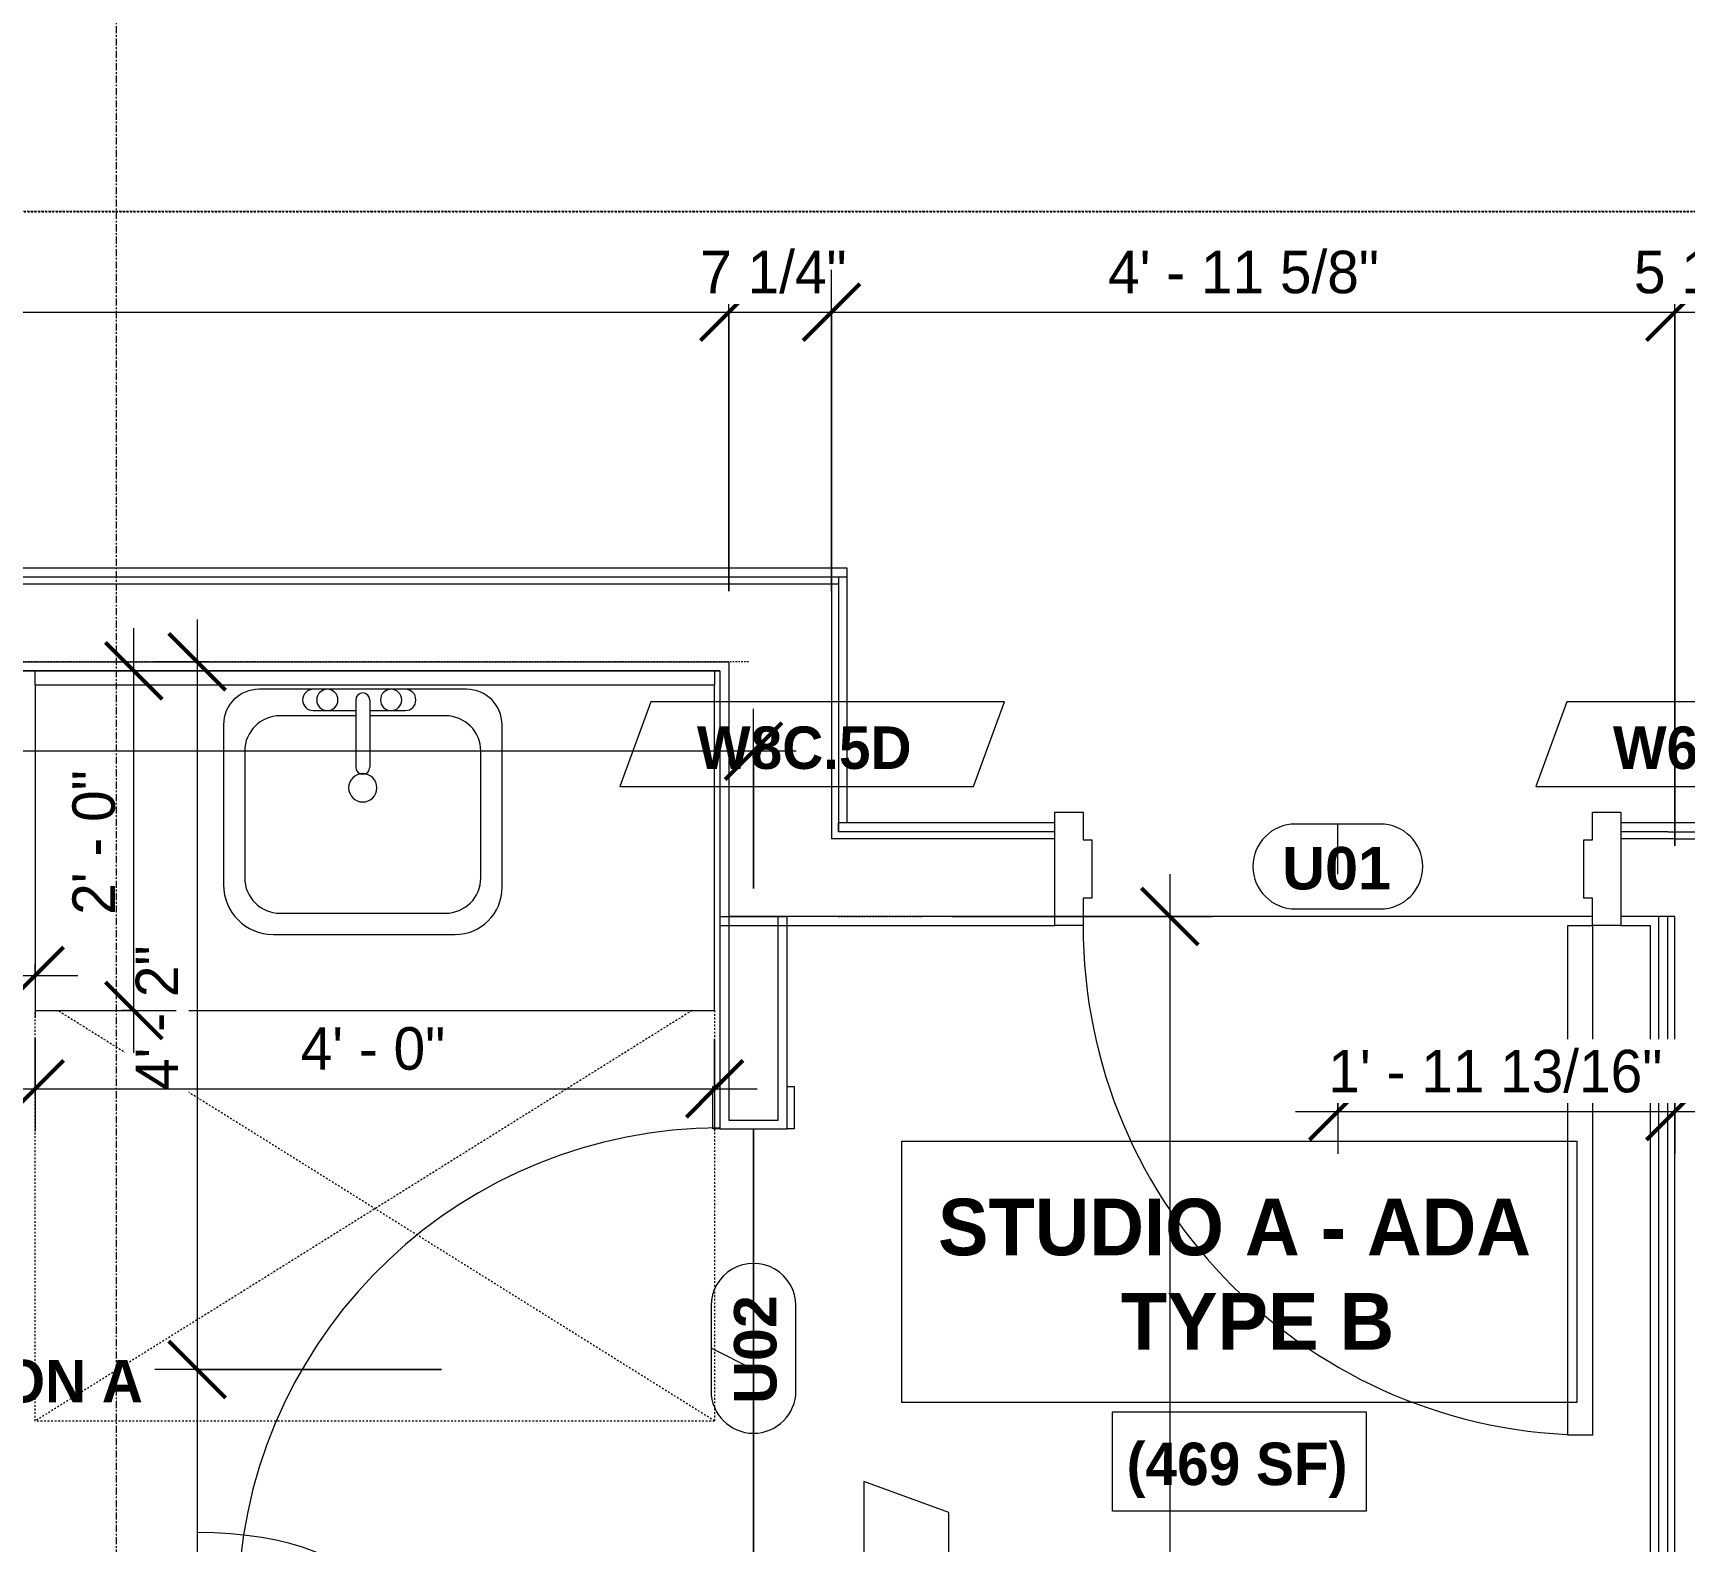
# Model space of a CAD drawing. Header units: inches. Extents: x -4058 to -1781, y 9814 to 12264.
# Drawn here: x -2833.2 to -2716.5, y 11579.1 to 11685.7 of the extents above; entities that cross this region are included whole.
import ezdxf

# ---------------------------------------------------------------- set-up
doc = ezdxf.new("R2010")
doc.units = ezdxf.units.IN
doc.header["$MEASUREMENT"] = 0
for name, pattern in [('Aligning Line 1_8_', [0.25, 0.125, -0.125]), ('Dash', [0.25, 0.125, -0.125]), ('Dash 3_32_', [0.1875, 0.09375, -0.09375]), ('Dash_2_', [0.25, 0.125, -0.125]), ('Grid Line 1_2_', [0.875, 0.5, -0.125, 0.125, -0.125])]:
    doc.linetypes.add(name, pattern=pattern)
for name, color, linetype, lineweight in [('0-1', 7, 'Continuous', 5), ('0-2', 7, 'Continuous', 9), ('A-ANNO-DIMS', 211, 'Continuous', 9), ('A-ANNO-DIMS-32', 211, 'Continuous', 9), ('A-AREA-IDEN', 2, 'Continuous', 9), ('A-DETL-1', 90, 'Dash 3_32_', 9), ('A-DOOR-1', 7, 'Continuous', 9), ('A-DOOR-2', 31, 'Continuous', 9), ('A-DOOR-FRAM-1', 7, 'Continuous', 9), ('A-DOOR-IDEN', 31, 'Continuous', 9), ('A-FLOR-2', 192, 'Continuous', 9), ('A-GENM', 5, 'Continuous', 9), ('A-GENM-2', 147, 'Dash', 9), ('A-WALL-1', 7, 'Continuous', 9), ('A-WALL-2', 113, 'Continuous', 9), ('A-WALL-IDEN', 211, 'Continuous', 9), ('G-ANNO-SYMB', 111, 'Aligning Line 1_8_', 9), ('I-WALL-3', 7, 'Continuous', 9), ('P-SANR-FIXT', 6, 'Continuous', 9), ('Q-CASE', 31, 'Continuous', 9), ('S-GRID-1', 1, 'Grid Line 1_2_', 9)]:
    doc.layers.add(name, color=color, linetype=linetype, lineweight=lineweight)
doc.layers.add('0-3', color=250, linetype='Dash_2_')
doc.styles.add('Arial_B', font='arialbd.ttf', dxfattribs={"height": 3})
doc.styles.add('Century Gothic', font='ufonts.com_century-gothic.ttf', dxfattribs={"height": 3})
doc.styles.add('Century Gothic_B', font='GOTHICB.TTF', dxfattribs={"height": 4})
doc.styles.add('Century Gothic_B_1', font='GOTHICB.TTF', dxfattribs={"height": 3})
doc.dimstyles.new('MARKETING_DIMENSION', dxfattribs={"dimscale": 12, "dimtxt": 3.132505, "dimasz": 0.333333, "dimexe": 0.25, "dimexo": 0.166667, "dimgap": 0.041667, "dimtad": 1, "dimdec": 4, "dimrnd": 0.0625, "dimzin": 3, "dimdsep": 46, "dimlunit": 4, "dimtxsty": 'Century Gothic', "dimblk1": 'OBLIQUE', "dimblk2": 'OBLIQUE', "dimsah": 1, "dimcen": 0.09, "dimdle": 0.25, "dimazin": 0, "dimtfac": 1, "dimtdec": 4, "dimtix": 1, "dimtmove": 0, "dimatfit": 3, "dimfxl": 1, "dimtvp": 1, "dimtfill": 1, "dimfrac": 2, "dimtolj": 1, "dimtzin": 0, "dimarcsym": 2})
doc.dimstyles.new('THE_DIMENSION_STRING', dxfattribs={"dimscale": 12, "dimtxt": 3.132505, "dimasz": 0.333333, "dimexe": 0.25, "dimexo": 0.166667, "dimgap": 0.041667, "dimtad": 1, "dimdec": 4, "dimrnd": 0.0625, "dimzin": 3, "dimdsep": 46, "dimlunit": 4, "dimtxsty": 'Century Gothic', "dimblk1": 'OBLIQUE', "dimblk2": 'OBLIQUE', "dimsah": 1, "dimcen": 0.09, "dimdle": 0.25, "dimazin": 0, "dimtfac": 1, "dimtdec": 4, "dimtix": 1, "dimtmove": 0, "dimatfit": 3, "dimfxl": 1, "dimtvp": 1, "dimtfill": 1, "dimfrac": 2, "dimtolj": 1, "dimtzin": 0, "dimarcsym": 2})
doc.dimstyles.new('THE_DIMENSION_STRING_1', dxfattribs={"dimscale": 12, "dimtxt": 3.132505, "dimasz": 0.333333, "dimexe": 0.25, "dimexo": 0.166667, "dimgap": 0.041667, "dimtad": 1, "dimdec": 4, "dimrnd": 0.0625, "dimzin": 3, "dimdsep": 46, "dimlunit": 4, "dimtxsty": 'Century Gothic', "dimblk1": 'OBLIQUE', "dimblk2": 'OBLIQUE', "dimsah": 1, "dimcen": 0.09, "dimdle": 0.25, "dimazin": 0, "dimtfac": 1, "dimtdec": 4, "dimtix": 1, "dimtmove": 1, "dimatfit": 3, "dimfxl": 1, "dimtvp": 1, "dimtfill": 1, "dimfrac": 2, "dimtolj": 1, "dimtzin": 0, "dimarcsym": 2})
doc.dimstyles.new('THE_DIMENSION_STRING_2', dxfattribs={"dimscale": 12, "dimtxt": 3.132505, "dimasz": 0.333333, "dimexe": 0.25, "dimexo": 0.166667, "dimgap": 0.041667, "dimtad": 1, "dimdec": 4, "dimrnd": 0.0625, "dimzin": 3, "dimdsep": 46, "dimlunit": 4, "dimtxsty": 'Century Gothic', "dimblk1": 'OBLIQUE', "dimblk2": 'OBLIQUE', "dimsah": 1, "dimcen": 0.09, "dimdle": 0.25, "dimazin": 0, "dimtfac": 1, "dimtdec": 4, "dimtix": 1, "dimtmove": 0, "dimatfit": 3, "dimfxl": 1, "dimtvp": 1, "dimtfill": 1, "dimfrac": 2, "dimtolj": 1, "dimtzin": 0, "dimarcsym": 2})
doc.dimstyles.new('THE_DIMENSION_STRING_3', dxfattribs={"dimscale": 12, "dimtxt": 3.132505, "dimasz": 0.333333, "dimexe": 0.25, "dimexo": 0.166667, "dimgap": 0.041667, "dimtad": 1, "dimdec": 4, "dimrnd": 0.0625, "dimzin": 3, "dimdsep": 46, "dimlunit": 4, "dimtxsty": 'Century Gothic', "dimblk1": 'OBLIQUE', "dimblk2": 'OBLIQUE', "dimsah": 1, "dimcen": 0.09, "dimdle": 0.25, "dimazin": 0, "dimtfac": 1, "dimtdec": 4, "dimtix": 1, "dimtmove": 0, "dimatfit": 3, "dimfxl": 1, "dimtvp": 1, "dimtfill": 1, "dimfrac": 2, "dimtolj": 1, "dimtzin": 0, "dimarcsym": 2})

# ---------------------------------------------------------------- blocks, each defined once
blk = doc.blocks.new('HOLLOW METAL - UNIT DOOR-2191977-UNIT PLANS - 1ST FLOOR')
at = {"layer": 'A-DOOR-1'}
for p, q in [((16.25, -3.875), (18, -3.875)), ((16.25, -39.875), (16.25, -3.875)), ((18, -3.875), (18, -39.875)), ((18, -39.875), (16.25, -39.875))]:
    blk.add_line(p, q, dxfattribs=at)
blk.add_arc((18, -3.875), 36, 180, 270, dxfattribs=at)
at = {"layer": 'A-DOOR-FRAM-1'}
for p, q in [((-20, 4.125), (-18, 4.125)), ((-20, -3.875), (-20, 4.125)), ((-18, 4.125), (-18, 2.1875)), ((18, 4.125), (20, 4.125)), ((18, 2.1875), (18, 4.125)), ((20, 4.125), (20, -3.875)), ((-18, 2.1875), (-17.375, 2.1875)), ((-17.375, 2.1875), (-17.375, -1.9375)), ((17.375, 2.1875), (18, 2.1875)), ((17.375, -1.9375), (17.375, 2.1875)), ((-18, -1.9375), (-18, -3.875)), ((-17.375, -1.9375), (-18, -1.9375)), ((18, -1.9375), (17.375, -1.9375)), ((18, -3.875), (18, -1.9375)), ((-18, -3.875), (-20, -3.875)), ((20, -3.875), (18, -3.875))]:
    blk.add_line(p, q, dxfattribs=at)
blk = doc.blocks.new('CTR - 1st Phase - Common Walls_rvt-1-UNIT PLANS - 1ST FLOOR')
at = {"layer": 'A-WALL-1'}
for p, q in [((-2912.07, 11647.24), (-2784.7, 11647.24)), ((-2912.07, 11646.74), (-2784.7, 11646.74)), ((-2784.7, 11647.24), (-2776.32, 11647.24)), ((-2784.7, 11646.74), (-2784.07, 11646.74)), ((-2784.07, 11646.74), (-2776.82, 11646.74)), ((-2776.82, 11646.74), (-2776.32, 11646.74)), ((-2776.82, 11646.74), (-2776.82, 11628.74)), ((-2776.32, 11647.24), (-2775.7, 11647.24)), ((-2776.32, 11647.24), (-2776.32, 11646.74)), ((-2776.32, 11647.24), (-2776.32, 11646.74)), ((-2776.32, 11646.74), (-2776.32, 11629.86)), ((-2912.07, 11641.24), (-2784.7, 11641.24)), ((-2784.7, 11641.24), (-2784.07, 11641.24)), ((-2784.07, 11641.24), (-2784.07, 11623.24)), ((-2775.7, 11629.86), (-2776.32, 11629.86)), ((-2776.32, 11629.24), (-2776.32, 11629.86)), ((-2776.32, 11629.86), (-2776.32, 11629.24)), ((-2775.7, 11629.24), (-2776.32, 11629.24)), ((-2761.04, 11629.24), (-2775.7, 11629.24)), ((-2718.97, 11629.24), (-2721.04, 11629.24)), ((-2718.35, 11629.24), (-2718.97, 11629.24)), ((-2717.72, 11629.24), (-2718.35, 11629.24)), ((-2717.72, 11629.24), (-2717.22, 11629.24)), ((-2717.22, 11629.24), (-2708.41, 11629.24)), ((-2776.32, 11628.74), (-2776.82, 11628.74)), ((-2775.7, 11628.74), (-2776.32, 11628.74)), ((-2761.04, 11628.74), (-2775.7, 11628.74)), ((-2718.97, 11628.74), (-2721.04, 11628.74)), ((-2717.72, 11628.74), (-2718.97, 11628.74)), ((-2717.22, 11628.74), (-2717.72, 11628.74)), ((-2717.22, 11628.74), (-2708.41, 11628.74)), ((-2776.82, 11623.24), (-2784.07, 11623.24)), ((-2775.7, 11623.24), (-2776.82, 11623.24)), ((-2761.04, 11623.24), (-2775.7, 11623.24)), ((-2718.97, 11623.24), (-2721.04, 11623.24)), ((-2718.35, 11623.24), (-2718.97, 11623.24)), ((-2718.35, 11622.61), (-2718.35, 11623.24)), ((-2717.72, 11623.24), (-2718.35, 11623.24)), ((-2717.72, 11622.61), (-2717.72, 11623.24)), ((-2717.22, 11623.24), (-2717.72, 11623.24)), ((-2717.22, 11622.61), (-2717.22, 11623.24)), ((-2718.35, 11284.29), (-2718.35, 11622.61)), ((-2717.72, 11284.29), (-2717.72, 11622.61)), ((-2717.22, 11284.29), (-2717.22, 11622.61))]:
    blk.add_line(p, q, dxfattribs=at)
at = {"layer": 'I-WALL-3'}
for p, q in [((-2784.7, 11647.86), (-2912.07, 11647.86)), ((-2775.7, 11647.86), (-2784.7, 11647.86)), ((-2775.7, 11647.24), (-2775.7, 11647.86)), ((-2775.7, 11629.86), (-2775.7, 11647.24)), ((-2873.39, 11640.61), (-2784.7, 11640.61)), ((-2784.7, 11640.61), (-2784.7, 11622.61)), ((-2761.04, 11629.86), (-2775.7, 11629.86)), ((-2718.97, 11629.86), (-2721.04, 11629.86)), ((-2718.35, 11629.86), (-2718.97, 11629.86)), ((-2708.41, 11629.86), (-2718.35, 11629.86)), ((-2784.7, 11622.61), (-2784.07, 11622.61)), ((-2784.07, 11622.61), (-2775.7, 11622.61)), ((-2775.7, 11622.61), (-2761.04, 11622.61)), ((-2721.04, 11622.61), (-2718.97, 11622.61)), ((-2718.97, 11622.61), (-2718.97, 11284.29))]:
    blk.add_line(p, q, dxfattribs=at)
at = {"layer": '0-2'}
blk.add_blockref('HOLLOW METAL - UNIT DOOR-2191977-UNIT PLANS - 1ST FLOOR', (-2741.04, 11626.49), dxfattribs=at)
blk = doc.blocks.new('M_Sink Vanity-Square - 500 x 440mm-1352614-UNIT PLANS - 1ST FLOOR')
at = {"layer": 'P-SANR-FIXT'}
for p, q in [((7.96, 7.09), (-6.72, 7.09)), ((3.62, 7.09), (-2.88, 7.09)), ((0.12, 6.33), (0.12, 1.59)), ((1.12, 6.33), (1.12, 1.59)), ((0.12, 5.22), (-5.22, 5.22)), ((-2.88, 5.59), (0.12, 5.59)), ((1.12, 5.59), (3.62, 5.59)), ((6.46, 5.22), (1.12, 5.22)), ((-9.22, 4.59), (-9.22, -6.73)), ((10.46, -6.91), (10.46, 4.59)), ((-7.72, 2.72), (-7.72, -6.23)), ((8.96, -6.23), (8.96, 2.72)), ((-5.22, -8.73), (6.46, -8.73)), ((-5.72, -10.23), (7.14, -10.23))]:
    blk.add_line(p, q, dxfattribs=at)
for centre, radius, start, end in [((-6.72, 4.59), 2.5, 90, 180), ((-2.88, 6.34), 0.75, 90, 270), ((-1.88, 6.34), 0.75, 360, 180), ((2.62, 6.34), 0.75, 360, 180), ((3.62, 6.34), 0.75, 270, 90), ((7.96, 4.59), 2.5, 360, 90), ((-1.88, 6.34), 0.75, 180, 0), ((0.62, 6.33), 0.5, 360, 180), ((2.62, 6.34), 0.75, 180, 360), ((-5.22, 2.72), 2.5, 90, 180), ((6.46, 2.72), 2.5, 0, 90), ((0.62, 1.59), 0.5, 180, 0), ((0.62, 0.13), 1, 360, 180), ((0.62, 0.13), 1, 180, 0), ((-5.72, -6.73), 3.5, 180, 270), ((-5.22, -6.23), 2.5, 180, 270), ((6.46, -6.23), 2.5, 270, 0), ((7.14, -6.91), 3.32, 270, 0)]:
    blk.add_arc(centre, radius, start, end, dxfattribs=at)
blk = doc.blocks.new('Bath Vanity - Bath Vanity 48_-2551079-UNIT PLANS - 1ST FLOOR')
at = {"layer": 'Q-CASE'}
for p, q in [((-23.26, -1), (-23.26, -24)), ((24.74, -24), (24.74, -1)), ((-23.26, -24), (24.74, -24))]:
    blk.add_line(p, q, dxfattribs=at)
blk = doc.blocks.new('ADA Clearances - 30_x48_-V47-UNIT PLANS - 1ST FLOOR')
at = {"layer": 'A-GENM-2'}
for p, q in [((15, 24), (-14, -22.41)), ((-14, 24), (-8.63, 24)), ((-5.63, 24), (15, 24)), ((15, 24), (15, -24)), ((-14, 22.41), (15, -24)), ((15, -24), (-14, -24))]:
    blk.add_line(p, q, dxfattribs=at)
blk = doc.blocks.new('BATHROOM MIRROR - BATHROOM MIRROR 48_-3124766-UNIT PLANS - 1ST FLOOR')
at = {"layer": 'Q-CASE'}
for p, q in [((24.74, 24), (-23.26, 24)), ((-23.26, 23), (-23.26, 24)), ((24.74, 24), (24.74, 23)), ((-23.26, 23), (24.74, 23))]:
    blk.add_line(p, q, dxfattribs=at)
blk = doc.blocks.new('SWING - SINGLE - FLUSH - SWING - FLUSH - 2-10 x 6-8 - PRIVACY-4202132-UNIT PLANS - 1ST FLOOR')
at = {"layer": 'A-DOOR-2'}
for p, q in [((-20, 2.37), (-20, 2.87)), ((-20, 2.87), (-17, 2.87)), ((-17, 2.37), (-20, 2.37)), ((-17, 2.87), (-17, 2.37)), ((17, 2.37), (17, 2.87)), ((17, 2.87), (20, 2.87)), ((20, 2.37), (17, 2.37)), ((20, 2.87), (20, 2.37)), ((-20, -2.38), (-17, -2.38)), ((-20, -2.88), (-20, -2.38)), ((-17, -2.88), (-20, -2.88)), ((-17, -2.38), (-17, -2.88)), ((15, -2.38), (15, -36.38)), ((17, -2.38), (15, -2.38)), ((17, -2.38), (17, -36.38)), ((17, -2.38), (20, -2.38)), ((17, -2.88), (17, -2.38)), ((20, -2.88), (17, -2.88)), ((20, -2.38), (20, -2.88)), ((17, -36.38), (15, -36.38))]:
    blk.add_line(p, q, dxfattribs=at)
blk.add_arc((17, -2.38), 34.07, 180, 266.6343, dxfattribs=at)
blk = doc.blocks.new('DIMBLOCK189-UNIT PLANS - 1ST FLOOR')
at = {"layer": 'A-ANNO-DIMS-32'}
for p, q in [((-2821.63, 11644.24), (-2821.63, 11591.24)), ((-2820.8, 11641.24), (-2824.63, 11641.24)), ((-2821.63, 11641.24), (-2820.8, 11641.24)), ((-2804.38, 11591.24), (-2824.63, 11591.24)), ((-2821.63, 11591.24), (-2804.38, 11591.24))]:
    blk.add_line(p, q, dxfattribs=at)
at = {"layer": 'A-ANNO-DIMS-32', "lineweight": 50}
for p, q in [((-2821.63, 11641.24), (-2823.63, 11643.24)), ((-2821.63, 11641.24), (-2819.63, 11639.24)), ((-2821.63, 11591.24), (-2823.63, 11593.24)), ((-2821.63, 11591.24), (-2819.63, 11589.24))]:
    blk.add_line(p, q, dxfattribs=at)
at = {"layer": 'A-ANNO-DIMS-32', "color": 0, "insert": (-2825.98, 11610.99), "char_height": 3, "width": 12.5897, "attachment_point": 1, "rotation": 90, "line_spacing_factor": 0.984502, "style": 'Century Gothic', "bg_fill": 3, "box_fill_scale": 1.25, "bg_fill_color": 256, "bg_fill_true_color": 13158600, "bg_fill_transparency": 0}
blk.add_mtext('4\' - 2"', dxfattribs=at)
blk = doc.blocks.new('_Oblique')
at = {"color": 0, "linetype": 'ByBlock', "lineweight": -2}
blk.add_line((-0.5, -0.5), (0.5, 0.5), dxfattribs=at)
blk = doc.blocks.new('DIMBLOCK190-UNIT PLANS - 1ST FLOOR')
at = {"layer": 'A-ANNO-DIMS-32', "lineweight": 50}
for p, q in [((-2821.63, 11591.24), (-2823.63, 11593.24)), ((-2821.63, 11591.24), (-2819.63, 11589.24)), ((-2821.63, 11568.24), (-2823.63, 11570.24)), ((-2821.63, 11568.24), (-2819.63, 11566.24))]:
    blk.add_line(p, q, dxfattribs=at)
at = {"layer": 'A-ANNO-DIMS-32'}
for p, q in [((-2804.38, 11591.24), (-2824.63, 11591.24)), ((-2821.63, 11591.24), (-2821.63, 11568.24)), ((-2821.63, 11591.24), (-2804.38, 11591.24)), ((-2820.8, 11568.24), (-2824.63, 11568.24)), ((-2821.63, 11568.24), (-2820.8, 11568.24))]:
    blk.add_line(p, q, dxfattribs=at)
blk.add_ellipse((-2821.63, 11575.16), major_axis=(11.7, 0), ratio=0.391161, start_param=0, end_param=1.570796, dxfattribs=at)
at = {"layer": 'A-ANNO-DIMS-32', "color": 0, "insert": (-2811.32, 11562.34), "char_height": 3, "width": 15.394, "attachment_point": 1, "rotation": 90, "line_spacing_factor": 0.984502, "style": 'Century Gothic', "bg_fill": 3, "box_fill_scale": 1.25, "bg_fill_color": 256, "bg_fill_true_color": 13158600, "bg_fill_transparency": 0}
blk.add_mtext('1\' - 11"', dxfattribs=at)
blk = doc.blocks.new('DIMBLOCK214-UNIT PLANS - 1ST FLOOR')
at = {"layer": 'A-ANNO-DIMS-32'}
for p, q in [((-2833.07, 11614.61), (-2833.07, 11608.08)), ((-2833.07, 11611.08), (-2833.07, 11614.61)), ((-2785.07, 11614.61), (-2785.07, 11608.08)), ((-2785.07, 11611.08), (-2785.07, 11614.61)), ((-2836.07, 11611.08), (-2782.07, 11611.08))]:
    blk.add_line(p, q, dxfattribs=at)
at = {"layer": 'A-ANNO-DIMS-32', "lineweight": 50}
for p, q in [((-2833.07, 11611.08), (-2831.07, 11613.08)), ((-2785.07, 11611.08), (-2783.07, 11613.08)), ((-2833.07, 11611.08), (-2835.07, 11609.08)), ((-2785.07, 11611.08), (-2787.07, 11609.08))]:
    blk.add_line(p, q, dxfattribs=at)
at = {"layer": 'A-ANNO-DIMS-32', "color": 0, "insert": (-2814.32, 11615.43), "char_height": 3, "width": 12.5897, "attachment_point": 1, "line_spacing_factor": 0.984502, "style": 'Century Gothic', "bg_fill": 3, "box_fill_scale": 1.25, "bg_fill_color": 256, "bg_fill_true_color": 13158600, "bg_fill_transparency": 0}
blk.add_mtext('4\' - 0"', dxfattribs=at)
blk = doc.blocks.new('DIMBLOCK215-UNIT PLANS - 1ST FLOOR')
at = {"layer": 'A-ANNO-DIMS-32'}
for p, q in [((-2826.11, 11613.61), (-2826.11, 11643.61)), ((-2826.93, 11640.61), (-2823.11, 11640.61)), ((-2826.11, 11640.61), (-2826.93, 11640.61)), ((-2826.93, 11616.61), (-2823.11, 11616.61)), ((-2826.11, 11616.61), (-2826.93, 11616.61))]:
    blk.add_line(p, q, dxfattribs=at)
at = {"layer": 'A-ANNO-DIMS-32', "lineweight": 50}
for p, q in [((-2826.11, 11640.61), (-2828.11, 11642.61)), ((-2826.11, 11640.61), (-2824.11, 11638.61)), ((-2826.11, 11616.61), (-2828.11, 11618.61)), ((-2826.11, 11616.61), (-2824.11, 11614.61))]:
    blk.add_line(p, q, dxfattribs=at)
at = {"layer": 'A-ANNO-DIMS-32', "color": 0, "insert": (-2830.45, 11623.37), "char_height": 3, "width": 12.5897, "attachment_point": 1, "rotation": 90, "line_spacing_factor": 0.984502, "style": 'Century Gothic', "bg_fill": 3, "box_fill_scale": 1.25, "bg_fill_color": 256, "bg_fill_true_color": 13158600, "bg_fill_transparency": 0}
blk.add_mtext('2\' - 0"', dxfattribs=at)
blk = doc.blocks.new('DIMBLOCK292-UNIT PLANS - 1ST FLOOR')
at = {"layer": 'A-ANNO-DIMS-32', "lineweight": 50}
for p, q in [((-2869.26, 11619.08), (-2867.26, 11621.08)), ((-2833.07, 11619.08), (-2831.07, 11621.08)), ((-2869.26, 11619.08), (-2871.26, 11617.08)), ((-2833.07, 11619.08), (-2835.07, 11617.08))]:
    blk.add_line(p, q, dxfattribs=at)
at = {"layer": 'A-ANNO-DIMS-32'}
for p, q in [((-2869.26, 11619.91), (-2869.26, 11616.08)), ((-2869.26, 11619.08), (-2869.26, 11619.91)), ((-2833.07, 11619.91), (-2833.07, 11616.08)), ((-2833.07, 11619.08), (-2833.07, 11619.91)), ((-2872.26, 11619.08), (-2830.07, 11619.08))]:
    blk.add_line(p, q, dxfattribs=at)
at = {"layer": 'A-ANNO-DIMS-32', "color": 0, "char_height": 3, "attachment_point": 1, "line_spacing_factor": 0.984502, "style": 'Century Gothic', "bg_fill": 3, "box_fill_scale": 1.25, "bg_fill_color": 256, "bg_fill_true_color": 13158600, "bg_fill_transparency": 0}
for s, insert, width in [('3\' - 0 3/16"', (-2861.41, 11623.43), 24.5827), ('33" MIN', (-2858.68, 11617.5), 18.0194)]:
    blk.add_mtext(s, dxfattribs=dict(at, insert=insert, width=width))
blk = doc.blocks.new('Wall Tag - Arch Wall-3956453-UNIT PLANS - 1ST FLOOR')
at = {"layer": 'A-WALL-IDEN'}
for p, q in [((-0.3561, 0.0937), (-0.4244, -0.0937)), ((0.4244, 0.0937), (-0.3561, 0.0937)), ((0.3561, -0.0937), (0.4244, 0.0937)), ((-0.4244, -0.0937), (0.3561, -0.0937))]:
    blk.add_line(p, q, dxfattribs=at)
blk = doc.blocks.new('Door Tag - Type Mark-2601225-UNIT PLANS - 1ST FLOOR')
at = {"layer": 'A-DOOR-IDEN'}
for p, q in [((0.09375, 0.09375), (-0.09375, 0.09375)), ((-0.09375, -0.09375), (0.09375, -0.09375))]:
    blk.add_line(p, q, dxfattribs=at)
for centre, start, end in [((-0.09375, 0), 90, 270), ((0.09375, 0), 270, 90)]:
    blk.add_arc(centre, 0.09375, start, end, dxfattribs=at)
blk = doc.blocks.new('DIMBLOCK697-UNIT PLANS - 1ST FLOOR')
at = {"layer": 'A-ANNO-DIMS-32'}
for p, q in [((-2752.9, 11626.24), (-2752.9, 11519.24)), ((-2768.32, 11623.24), (-2749.9, 11623.24)), ((-2752.9, 11623.24), (-2768.32, 11623.24)), ((-2757.32, 11522.24), (-2749.9, 11522.24)), ((-2752.9, 11522.24), (-2757.32, 11522.24))]:
    blk.add_line(p, q, dxfattribs=at)
at = {"layer": 'A-ANNO-DIMS-32', "lineweight": 50}
for p, q in [((-2752.9, 11623.24), (-2754.9, 11625.24)), ((-2752.9, 11623.24), (-2750.9, 11621.24)), ((-2752.9, 11522.24), (-2754.9, 11524.24)), ((-2752.9, 11522.24), (-2750.9, 11520.24))]:
    blk.add_line(p, q, dxfattribs=at)
at = {"layer": 'A-ANNO-DIMS-32', "color": 0, "insert": (-2757.24, 11567.49), "char_height": 3, "width": 12.5897, "attachment_point": 1, "rotation": 90, "line_spacing_factor": 0.984502, "style": 'Century Gothic', "bg_fill": 3, "box_fill_scale": 1.25, "bg_fill_color": 256, "bg_fill_true_color": 13158600, "bg_fill_transparency": 0}
blk.add_mtext('8\' - 5"', dxfattribs=at)
blk = doc.blocks.new('DIMBLOCK875-UNIT PLANS - 1ST FLOOR')
at = {"layer": 'A-ANNO-DIMS-32'}
for p, q in [((-2913.32, 11646.24), (-2913.32, 11668.94)), ((-2784.07, 11646.24), (-2784.07, 11668.94)), ((-2913.32, 11665.94), (-2784.07, 11665.94)), ((-2913.32, 11665.94), (-2913.32, 11646.24)), ((-2784.07, 11665.94), (-2784.07, 11646.24))]:
    blk.add_line(p, q, dxfattribs=at)
at = {"layer": 'A-ANNO-DIMS-32', "lineweight": 50}
for p, q in [((-2913.32, 11665.94), (-2911.32, 11667.94)), ((-2784.07, 11665.94), (-2782.07, 11667.94)), ((-2913.32, 11665.94), (-2915.32, 11663.94)), ((-2784.07, 11665.94), (-2786.07, 11663.94))]:
    blk.add_line(p, q, dxfattribs=at)
at = {"layer": 'A-ANNO-DIMS-32', "color": 0, "insert": (-2858.94, 11670.28), "char_height": 3, "width": 24.5827, "attachment_point": 1, "line_spacing_factor": 0.984502, "style": 'Century Gothic', "bg_fill": 3, "box_fill_scale": 1.25, "bg_fill_color": 256, "bg_fill_true_color": 13158600, "bg_fill_transparency": 0}
blk.add_mtext('10\' - 9 1/4"', dxfattribs=at)
blk = doc.blocks.new('DIMBLOCK876-UNIT PLANS - 1ST FLOOR')
at = {"layer": 'A-ANNO-DIMS-32'}
for p, q in [((-2784.07, 11646.24), (-2784.07, 11668.94)), ((-2776.82, 11646.24), (-2776.82, 11668.94)), ((-2784.07, 11665.94), (-2776.82, 11665.94)), ((-2784.07, 11665.94), (-2784.07, 11646.24)), ((-2776.82, 11665.94), (-2776.82, 11646.24))]:
    blk.add_line(p, q, dxfattribs=at)
at = {"layer": 'A-ANNO-DIMS-32', "lineweight": 50}
for p, q in [((-2784.07, 11665.94), (-2782.07, 11667.94)), ((-2776.82, 11665.94), (-2774.82, 11667.94)), ((-2784.07, 11665.94), (-2786.07, 11663.94)), ((-2776.82, 11665.94), (-2778.82, 11663.94))]:
    blk.add_line(p, q, dxfattribs=at)
at = {"layer": 'A-ANNO-DIMS-32', "color": 0, "insert": (-2786.09, 11670.28), "char_height": 3, "width": 13.5444, "attachment_point": 1, "line_spacing_factor": 0.984502, "style": 'Century Gothic', "bg_fill": 3, "box_fill_scale": 1.25, "bg_fill_color": 256, "bg_fill_true_color": 13158600, "bg_fill_transparency": 0}
blk.add_mtext('7 1/4"', dxfattribs=at)
blk = doc.blocks.new('DIMBLOCK877-UNIT PLANS - 1ST FLOOR')
at = {"layer": 'A-ANNO-DIMS-32'}
for p, q in [((-2776.82, 11646.24), (-2776.82, 11668.94)), ((-2717.22, 11628.24), (-2717.22, 11668.94)), ((-2776.82, 11665.94), (-2717.22, 11665.94)), ((-2776.82, 11665.94), (-2776.82, 11646.24)), ((-2717.22, 11665.94), (-2717.22, 11628.24))]:
    blk.add_line(p, q, dxfattribs=at)
at = {"layer": 'A-ANNO-DIMS-32', "lineweight": 50}
for p, q in [((-2776.82, 11665.94), (-2774.82, 11667.94)), ((-2717.22, 11665.94), (-2715.22, 11667.94)), ((-2776.82, 11665.94), (-2778.82, 11663.94)), ((-2717.22, 11665.94), (-2719.22, 11663.94))]:
    blk.add_line(p, q, dxfattribs=at)
at = {"layer": 'A-ANNO-DIMS-32', "color": 0, "insert": (-2757.27, 11670.28), "char_height": 3, "width": 24.5827, "attachment_point": 1, "line_spacing_factor": 0.984502, "style": 'Century Gothic', "bg_fill": 3, "box_fill_scale": 1.25, "bg_fill_color": 256, "bg_fill_true_color": 13158600, "bg_fill_transparency": 0}
blk.add_mtext('4\' - 11 5/8"', dxfattribs=at)
blk = doc.blocks.new('DIMBLOCK878-UNIT PLANS - 1ST FLOOR')
at = {"layer": 'A-ANNO-DIMS-32'}
for p, q in [((-2717.22, 11628.24), (-2717.22, 11668.94)), ((-2711.72, 11628.24), (-2711.72, 11668.94)), ((-2717.22, 11665.94), (-2711.72, 11665.94)), ((-2717.22, 11665.94), (-2717.22, 11628.24)), ((-2711.72, 11665.94), (-2711.72, 11628.24))]:
    blk.add_line(p, q, dxfattribs=at)
at = {"layer": 'A-ANNO-DIMS-32', "lineweight": 50}
for p, q in [((-2717.22, 11665.94), (-2715.22, 11667.94)), ((-2711.72, 11665.94), (-2709.72, 11667.94)), ((-2717.22, 11665.94), (-2719.22, 11663.94)), ((-2711.72, 11665.94), (-2713.72, 11663.94))]:
    blk.add_line(p, q, dxfattribs=at)
at = {"layer": 'A-ANNO-DIMS-32', "color": 0, "insert": (-2720.12, 11670.28), "char_height": 3, "width": 13.5444, "attachment_point": 1, "line_spacing_factor": 0.984502, "style": 'Century Gothic', "bg_fill": 3, "box_fill_scale": 1.25, "bg_fill_color": 256, "bg_fill_true_color": 13158600, "bg_fill_transparency": 0}
blk.add_mtext('5 1/2"', dxfattribs=at)
blk = doc.blocks.new('DIMBLOCK889-UNIT PLANS - 1ST FLOOR')
at = {"layer": 'A-ANNO-DIMS-32', "lineweight": 50}
for p, q in [((-2741.04, 11609.48), (-2739.04, 11611.48)), ((-2717.22, 11609.48), (-2715.22, 11611.48)), ((-2741.04, 11609.48), (-2743.04, 11607.48)), ((-2717.22, 11609.48), (-2719.22, 11607.48))]:
    blk.add_line(p, q, dxfattribs=at)
at = {"layer": 'A-ANNO-DIMS-32'}
for p, q in [((-2741.04, 11610.31), (-2741.04, 11606.48)), ((-2741.04, 11609.48), (-2741.04, 11610.31)), ((-2717.22, 11610.31), (-2717.22, 11606.48)), ((-2717.22, 11609.48), (-2717.22, 11610.31)), ((-2744.04, 11609.48), (-2714.22, 11609.48))]:
    blk.add_line(p, q, dxfattribs=at)
at = {"layer": 'A-ANNO-DIMS-32', "color": 0, "insert": (-2741.71, 11613.83), "char_height": 3, "width": 30.1914, "attachment_point": 1, "line_spacing_factor": 0.984502, "style": 'Century Gothic', "bg_fill": 3, "box_fill_scale": 1.25, "bg_fill_color": 256, "bg_fill_true_color": 13158600, "bg_fill_transparency": 0}
blk.add_mtext('1\' - 11 13/16"', dxfattribs=at)
blk = doc.blocks.new('DIMBLOCK1374-UNIT PLANS - 1ST FLOOR')
at = {"layer": 'A-ANNO-DIMS-32'}
for p, q in [((-2916.32, 11634.1), (-2916.32, 11637.93)), ((-2782.32, 11625.23), (-2782.32, 11637.93)), ((-2779.32, 11634.93), (-2919.32, 11634.93)), ((-2916.32, 11634.93), (-2916.32, 11634.1)), ((-2782.32, 11634.93), (-2782.32, 11625.23))]:
    blk.add_line(p, q, dxfattribs=at)
at = {"layer": 'A-ANNO-DIMS-32', "lineweight": 50}
for p, q in [((-2916.32, 11634.93), (-2914.32, 11636.93)), ((-2782.32, 11634.93), (-2780.32, 11636.93)), ((-2916.32, 11634.93), (-2918.32, 11632.93)), ((-2782.32, 11634.93), (-2784.32, 11632.93))]:
    blk.add_line(p, q, dxfattribs=at)
at = {"layer": 'A-ANNO-DIMS-32', "color": 0, "insert": (-2855.74, 11639.28), "char_height": 3, "width": 15.394, "attachment_point": 1, "line_spacing_factor": 0.984502, "style": 'Century Gothic', "bg_fill": 3, "box_fill_scale": 1.25, "bg_fill_color": 256, "bg_fill_true_color": 13158600, "bg_fill_transparency": 0}
blk.add_mtext('11\' - 2"', dxfattribs=at)

msp = doc.modelspace()

# ---------------------------------------------------------------- linework, layer by layer
at = {"layer": '0-3'}
msp.add_line((-3043.10454, 11673.0624), (-1939.7738, 11673.0624), dxfattribs=at)
at = {"layer": 'A-DETL-1'}
for p, q in [((-2782.68554, 11641.2394), (-2910.35818, 11641.2394)), ((-2776.32374, 11623.2394), (-2770.32374, 11623.2394))]:
    msp.add_line(p, q, dxfattribs=at)
at = {"layer": 'A-DOOR-IDEN'}
msp.add_line((-2782.32374, 11591.2394), (-2785.32374, 11592.74624), dxfattribs=at)
at = {"layer": 'A-FLOR-2'}
for p, q in [((-2833.07374, 11640.60981), (-2841.19127, 11640.60981)), ((-2784.69857, 11640.60981), (-2785.07374, 11640.60981)), ((-2723.03624, 11623.2394), (-2759.03624, 11623.2394)), ((-2782.32374, 11608.2394), (-2782.32374, 11574.2394)), ((-2782.32374, 11574.2394), (-2782.32374, 11608.2394))]:
    msp.add_line(p, q, dxfattribs=at)
at = {"layer": 'A-WALL-2'}
for p, q in [((-2784.69874, 11623.23481), (-2784.69874, 11608.2394)), ((-2779.94874, 11623.23481), (-2784.69874, 11623.23481)), ((-2784.07374, 11623.23481), (-2784.07374, 11608.8644)), ((-2780.57374, 11608.8644), (-2780.57374, 11623.23481)), ((-2779.94874, 11608.2394), (-2779.94874, 11623.23481)), ((-2784.69874, 11608.2394), (-2779.94874, 11608.2394)), ((-2784.07374, 11608.8644), (-2780.57374, 11608.8644))]:
    msp.add_line(p, q, dxfattribs=at)
at = {"layer": 'G-ANNO-SYMB'}
msp.add_line((-1939.7738, 11673.0624), (-3043.10454, 11673.0624), dxfattribs=at)

# ---------------------------------------------------------------- block references
at = {"layer": '0-1'}
msp.add_blockref('CTR - 1st Phase - Common Walls_rvt-1-UNIT PLANS - 1ST FLOOR', (0, 0), dxfattribs=at)
at = {"layer": 'A-DOOR-2', "rotation": 269.9999999999656}
msp.add_blockref('SWING - SINGLE - FLUSH - SWING - FLUSH - 2-10 x 6-8 - PRIVACY-4202132-UNIT PLANS - 1ST FLOOR', (-2782.32374, 11591.2394), dxfattribs=at)
at = {"layer": 'A-DOOR-IDEN', "xscale": 31.99999999999999, "yscale": 31.99999999999999, "zscale": 31.99999999999999, "rotation": 89.99999999999955}
msp.add_blockref('Door Tag - Type Mark-2601225-UNIT PLANS - 1ST FLOOR', (-2782.32374, 11592.74624), dxfattribs=at)
at = {"layer": 'A-GENM', "rotation": 270.0000000000592}
msp.add_blockref('ADA Clearances - 30_x48_-V47-UNIT PLANS - 1ST FLOOR', (-2809.07374, 11602.60981), dxfattribs=at)
at = {"layer": 'A-WALL-IDEN', "xscale": 31.99999999999999, "yscale": 31.99999999999999, "zscale": 31.99999999999999}
for p in [(-2778.18044, 11635.42658), (-2713.45926, 11635.42658)]:
    msp.add_blockref('Wall Tag - Arch Wall-3956453-UNIT PLANS - 1ST FLOOR', p, dxfattribs=at)
at = {"layer": 'A-WALL-IDEN', "xscale": 31.99999999999999, "yscale": 31.99999999999999, "zscale": 31.99999999999999, "rotation": 89.99999999999955}
msp.add_blockref('Wall Tag - Arch Wall-3956453-UNIT PLANS - 1ST FLOOR', (-2771.5238, 11569.7618), dxfattribs=at)
at = {"layer": 'P-SANR-FIXT'}
msp.add_blockref('M_Sink Vanity-Square - 500 x 440mm-1352614-UNIT PLANS - 1ST FLOOR', (-2810.55322, 11632.21065), dxfattribs=at)
at = {"layer": 'Q-CASE'}
for name, p in [('BATHROOM MIRROR - BATHROOM MIRROR 48_-3124766-UNIT PLANS - 1ST FLOOR', (-2809.81144, 11616.60981)), ('Bath Vanity - Bath Vanity 48_-2551079-UNIT PLANS - 1ST FLOOR', (-2809.81144, 11640.6144))]:
    msp.add_blockref(name, p, dxfattribs=at)

# ---------------------------------------------------------------- texts
at = {"layer": 'A-DOOR-IDEN', "insert": (-2783.70359, 11588.81436), "char_height": 3, "width": 9.393, "attachment_point": 1, "rotation": 90, "style": 'Arial_B'}
msp.add_mtext('U02', dxfattribs=at)
at = {"layer": 'A-WALL-IDEN', "char_height": 3, "width": 19.594, "attachment_point": 1, "style": 'Century Gothic_B_1'}
for s, insert in [('W8C.5D', (-2786.31605, 11636.67411)), ('W6C.5D', (-2721.59487, 11636.67411))]:
    msp.add_mtext(s, dxfattribs=dict(at, insert=insert))

# ---------------------------------------------------------------- next in the draw order: dimensions: what is measured, and where the dimension line sits
at = {"layer": 'A-ANNO-DIMS'}
for base, p1, p2, dimstyle, override, picture, middle in [((-2821.63188, 11591.2394), (-2818.80345, 11641.2394), (-2802.38422, 11591.2394), 'THE_DIMENSION_STRING', {"dimpost": '<>', "dimfxl": 52.626904}, 'DIMBLOCK189-UNIT PLANS - 1ST FLOOR', (-2823.66961, 11616.2394)), ((-2752.89825, 11522.2394), (-2770.32374, 11623.2394), (-2759.32374, 11522.2394), 'THE_DIMENSION_STRING_3', {"dimpost": '<>', "dimfxl": 101.597244}, 'DIMBLOCK697-UNIT PLANS - 1ST FLOOR', (-2754.97371, 11572.7394))]:
    dim = msp.add_linear_dim(base=base, p1=p1, p2=p2, angle=90, dimstyle=dimstyle, override=override, dxfattribs=at)
    dim.commit()
    dim.dimension.update_dxf_attribs({"geometry": picture, "text_midpoint": middle})
dim = msp.add_linear_dim(base=(-2717.22374, 11609.48027), p1=(-2741.03624, 11612.3087), p2=(-2717.22374, 11612.3087), dimstyle='THE_DIMENSION_STRING_3', override={"dimpost": '<>', "dimfxl": 23.8125}, dxfattribs=at)
dim.commit()
dim.dimension.update_dxf_attribs({"geometry": 'DIMBLOCK889-UNIT PLANS - 1ST FLOOR', "text_midpoint": (-2729.12999, 11611.72194)})

# ---------------------------------------------------------------- next in the draw order: linework, layer by layer
at = {"layer": 'A-AREA-IDEN', "flags": 128}
for points in [[(-2771.85114, 11607.37553), (-2724.14846, 11607.37553), (-2724.14846, 11588.9264), (-2771.85114, 11588.9264)], [(-2756.962, 11588.25003), (-2739.03759, 11588.25003), (-2739.03759, 11581.24846), (-2756.962, 11581.24846)]]:
    msp.add_lwpolyline(points, close=True, dxfattribs=at)

# ---------------------------------------------------------------- next in the draw order: texts
at = {"layer": 'A-AREA-IDEN', "attachment_point": 1}
for s, insert, char_height, width, style in [('STUDIO A - ADA', (-2769.29114, 11603.31553), 4, 51.51, 'Century Gothic_B'), ('TYPE B', (-2756.37447, 11596.64886), 4, 20.301, 'Century Gothic_B'), ('ST - BATH - OPTION A', (-2868.25819, 11591.9271), 3, 51.51, 'Century Gothic_B_1'), ('(469 SF)', (-2755.962, 11586.08337), 3, 19.19, 'Century Gothic_B_1')]:
    msp.add_mtext(s, dxfattribs=dict(at, insert=insert, char_height=char_height, width=width, style=style))

# ---------------------------------------------------------------- next in the draw order: dimensions: what is measured, and where the dimension line sits
at = {"layer": 'A-ANNO-DIMS'}
for base, p1, p2, dimstyle, override, picture, middle in [((-2784.07374, 11665.93689), (-2913.32386, 11644.2394), (-2784.07374, 11644.2394), 'THE_DIMENSION_STRING_3', {"dimpost": '<>', "dimfxl": 129.250122}, 'DIMBLOCK875-UNIT PLANS - 1ST FLOOR', (-2848.6988, 11668.17856)), ((-2785.07374, 11611.08118), (-2833.07374, 11616.6144), (-2785.07374, 11616.6144), 'THE_DIMENSION_STRING', {"dimpost": '<>', "dimfxl": 48}, 'DIMBLOCK214-UNIT PLANS - 1ST FLOOR', (-2809.07374, 11613.15664))]:
    dim = msp.add_linear_dim(base=base, p1=p1, p2=p2, dimstyle=dimstyle, override=override, dxfattribs=at)
    dim.commit()
    dim.dimension.update_dxf_attribs({"geometry": picture, "text_midpoint": middle})
dim = msp.add_linear_dim(base=(-2821.63188, 11568.2394), p1=(-2802.38422, 11591.2394), p2=(-2818.80345, 11568.2394), angle=90, dimstyle='THE_DIMENSION_STRING_1', override={"dimpost": '<>', "dimfxl": 28.259353}, dxfattribs=at)
dim.commit()
dim.dimension.update_dxf_attribs({"geometry": 'DIMBLOCK190-UNIT PLANS - 1ST FLOOR', "text_midpoint": (-2809.31778, 11570.0322), "dimtype": 160, "text_rotation": 90})

# ---------------------------------------------------------------- next in the draw order: dimensions: what is measured, and where the dimension line sits
dim = msp.add_linear_dim(base=(-2776.82374, 11665.93689), p1=(-2784.07374, 11644.2394), p2=(-2776.82374, 11644.2394), dimstyle='THE_DIMENSION_STRING_3', override={"dimpost": '<>', "dimfxl": 7.25}, dxfattribs=at)
dim.commit()
dim.dimension.update_dxf_attribs({"geometry": 'DIMBLOCK876-UNIT PLANS - 1ST FLOOR', "text_midpoint": (-2780.44874, 11668.17856)})
dim = msp.add_linear_dim(base=(-2826.10504, 11640.6144), p1=(-2828.93347, 11616.6144), p2=(-2828.93347, 11640.6144), angle=90, dimstyle='THE_DIMENSION_STRING', override={"dimpost": '<>', "dimfxl": 24}, dxfattribs=at)
dim.commit()
dim.dimension.update_dxf_attribs({"geometry": 'DIMBLOCK215-UNIT PLANS - 1ST FLOOR', "text_midpoint": (-2828.1805, 11628.6144)})

# ---------------------------------------------------------------- next in the draw order: linework, layer by layer
at = {"layer": 'S-GRID-1'}
msp.add_line((-2827.32374, 9814.0266), (-2827.32374, 12247.50061), dxfattribs=at)

# ---------------------------------------------------------------- next in the draw order: dimensions: what is measured, and where the dimension line sits
at = {"layer": 'A-ANNO-DIMS'}
dim = msp.add_linear_dim(base=(-2717.22374, 11665.93689), p1=(-2776.82374, 11644.2394), p2=(-2717.22374, 11626.2394), dimstyle='THE_DIMENSION_STRING_3', override={"dimpost": '<>', "dimfxl": 62.258815}, dxfattribs=at)
dim.commit()
dim.dimension.update_dxf_attribs({"geometry": 'DIMBLOCK877-UNIT PLANS - 1ST FLOOR', "text_midpoint": (-2747.02374, 11668.17856)})
dim = msp.add_linear_dim(base=(-2833.07374, 11619.08118), p1=(-2869.26124, 11621.90961), p2=(-2833.07374, 11621.90961), text='<>\\X33" MIN', dimstyle='THE_DIMENSION_STRING_2', override={"dimpost": '<>', "dimfxl": 36.1875}, dxfattribs=at)
dim.commit()
dim.dimension.update_dxf_attribs({"geometry": 'DIMBLOCK292-UNIT PLANS - 1ST FLOOR', "text_midpoint": (-2851.16749, 11619.08118)})

# ---------------------------------------------------------------- next in the draw order: linework, layer by layer
at = {"layer": 'A-DOOR-IDEN'}
msp.add_line((-2741.03624, 11626.2394), (-2741.03624, 11629.78228), dxfattribs=at)

# ---------------------------------------------------------------- next in the draw order: block references
at = {"layer": 'A-DOOR-IDEN', "xscale": 31.99999999999999, "yscale": 31.99999999999999, "zscale": 31.99999999999999}
msp.add_blockref('Door Tag - Type Mark-2601225-UNIT PLANS - 1ST FLOOR', (-2741.03624, 11626.78228), dxfattribs=at)

# ---------------------------------------------------------------- next in the draw order: texts
at = {"layer": 'A-DOOR-IDEN', "insert": (-2744.96812, 11628.16213), "char_height": 3, "width": 9.393, "attachment_point": 1, "style": 'Arial_B'}
msp.add_mtext('U01', dxfattribs=at)

# ---------------------------------------------------------------- next in the draw order: dimensions: what is measured, and where the dimension line sits
at = {"layer": 'A-ANNO-DIMS'}
for base, p1, p2, dimstyle, override, picture, middle in [((-2711.72374, 11665.93689), (-2717.22374, 11626.2394), (-2711.72374, 11626.2394), 'THE_DIMENSION_STRING_3', {"dimpost": '<>', "dimfxl": 5.5}, 'DIMBLOCK878-UNIT PLANS - 1ST FLOOR', (-2714.47374, 11668.17856)), ((-2916.32374, 11634.93042), (-2782.32374, 11623.23481), (-2916.32374, 11632.10199), 'MARKETING_DIMENSION', {"dimpost": '<>', "dimfxl": 134.293064}, 'DIMBLOCK1374-UNIT PLANS - 1ST FLOOR', (-2849.32374, 11636.96815))]:
    dim = msp.add_linear_dim(base=base, p1=p1, p2=p2, dimstyle=dimstyle, override=override, dxfattribs=at)
    dim.commit()
    dim.dimension.update_dxf_attribs({"geometry": picture, "text_midpoint": middle})

doc.saveas('drawing.dxf')
